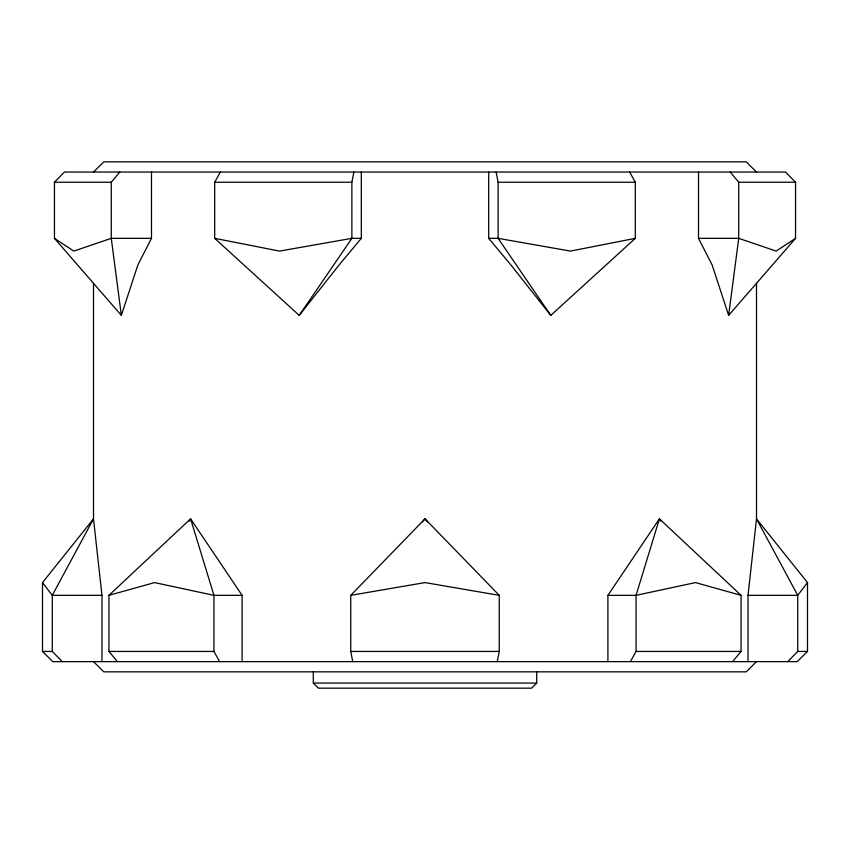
<?xml version="1.0" encoding="UTF-8"?>
<svg xmlns="http://www.w3.org/2000/svg" width="850" height="850" viewBox="0 0 850 850"><rect width="100%" height="100%" fill="white"/><g stroke="black" fill="none" stroke-linecap="round" stroke-linejoin="round"><path stroke-width="1.27" d="M748.032 661.64L748.032 595.34L756.5 518.84L756.5 283.231M151.481 172.04L151.481 238.34L137.913 264.839L121.359 315.382L54.453 238.34L54.453 182.24L64.472 172.04L785.528 172.04L795.547 182.24L795.547 238.34L728.641 315.382L738.724 238.34L738.724 182.24L730.224 172.04M220.363 172.04L214.689 182.24L214.689 238.34L299.221 315.382L351.879 238.34L351.879 182.24L353.866 172.04M497.25 661.64L499.248 651.44L499.248 595.34L425 518.84L350.752 595.34L350.752 651.44L352.75 661.64M189.38 521.199L190.591 518.84L242.091 595.34L242.091 661.64M630.381 661.64L636.055 651.44L636.055 595.34L659.409 518.84L741.062 595.34L741.062 651.44L732.562 661.64M607.909 661.64L607.909 595.34L659.409 518.84L660.62 521.199M748.032 595.34L797.725 595.34L756.5 518.84L807.5 582.59L797.725 595.34L797.725 651.44L787.695 661.64M299.221 315.382L339.203 264.839L361.303 238.34L361.303 172.04M807.5 582.59L807.5 651.44L797.215 661.64L52.785 661.64L42.5 651.44L42.5 582.59L93.5 518.84L93.5 283.231M121.359 315.382L111.276 238.34L111.276 182.24L119.776 172.04M422.461 521.858L425 518.84L427.539 521.858M536.69 671.84L536.69 683.06L531.59 688.16L318.41 688.16L313.31 683.06L313.31 671.84M93.5 172.04L103.785 161.84L746.215 161.84L756.5 172.04M756.5 661.64L746.215 671.84L103.785 671.84L93.5 661.64M117.438 661.64L108.938 651.44L108.938 595.34L190.591 518.84L213.945 595.34L213.945 651.44L219.619 661.64M488.697 172.04L488.697 238.34L510.797 264.839L550.779 315.382L635.311 238.34L635.311 182.24L629.638 172.04M795.547 238.34L776.167 251.09L738.724 238.34L698.519 238.34L698.519 172.04M108.938 595.34L154.53 582.59L213.945 595.34L242.091 595.34M635.311 238.34L570.456 251.09L498.121 238.34L488.697 238.34M350.752 595.34L425 582.59L499.248 595.34M54.453 182.24L111.276 182.24M214.689 182.24L351.879 182.24M496.134 172.04L498.121 182.24L635.311 182.24M738.724 182.24L795.547 182.24M151.481 238.34L111.276 238.34L73.833 251.09L54.453 238.34M361.303 238.34L351.879 238.34L279.544 251.09L214.689 238.34M101.968 661.64L101.968 595.34L52.275 595.34L42.5 582.59M607.909 595.34L636.055 595.34L695.47 582.59L741.062 595.34M42.5 651.44L52.275 651.44L62.305 661.64M108.938 651.44L213.945 651.44M350.752 651.44L499.248 651.44M636.055 651.44L741.062 651.44M797.725 651.44L807.5 651.44M313.31 683.06L536.69 683.06M550.779 315.382L498.121 238.34L498.121 182.24M698.519 238.34L712.088 264.839L728.641 315.382M101.968 595.34L93.5 518.84L52.275 595.34L52.275 651.44"/></g></svg>
